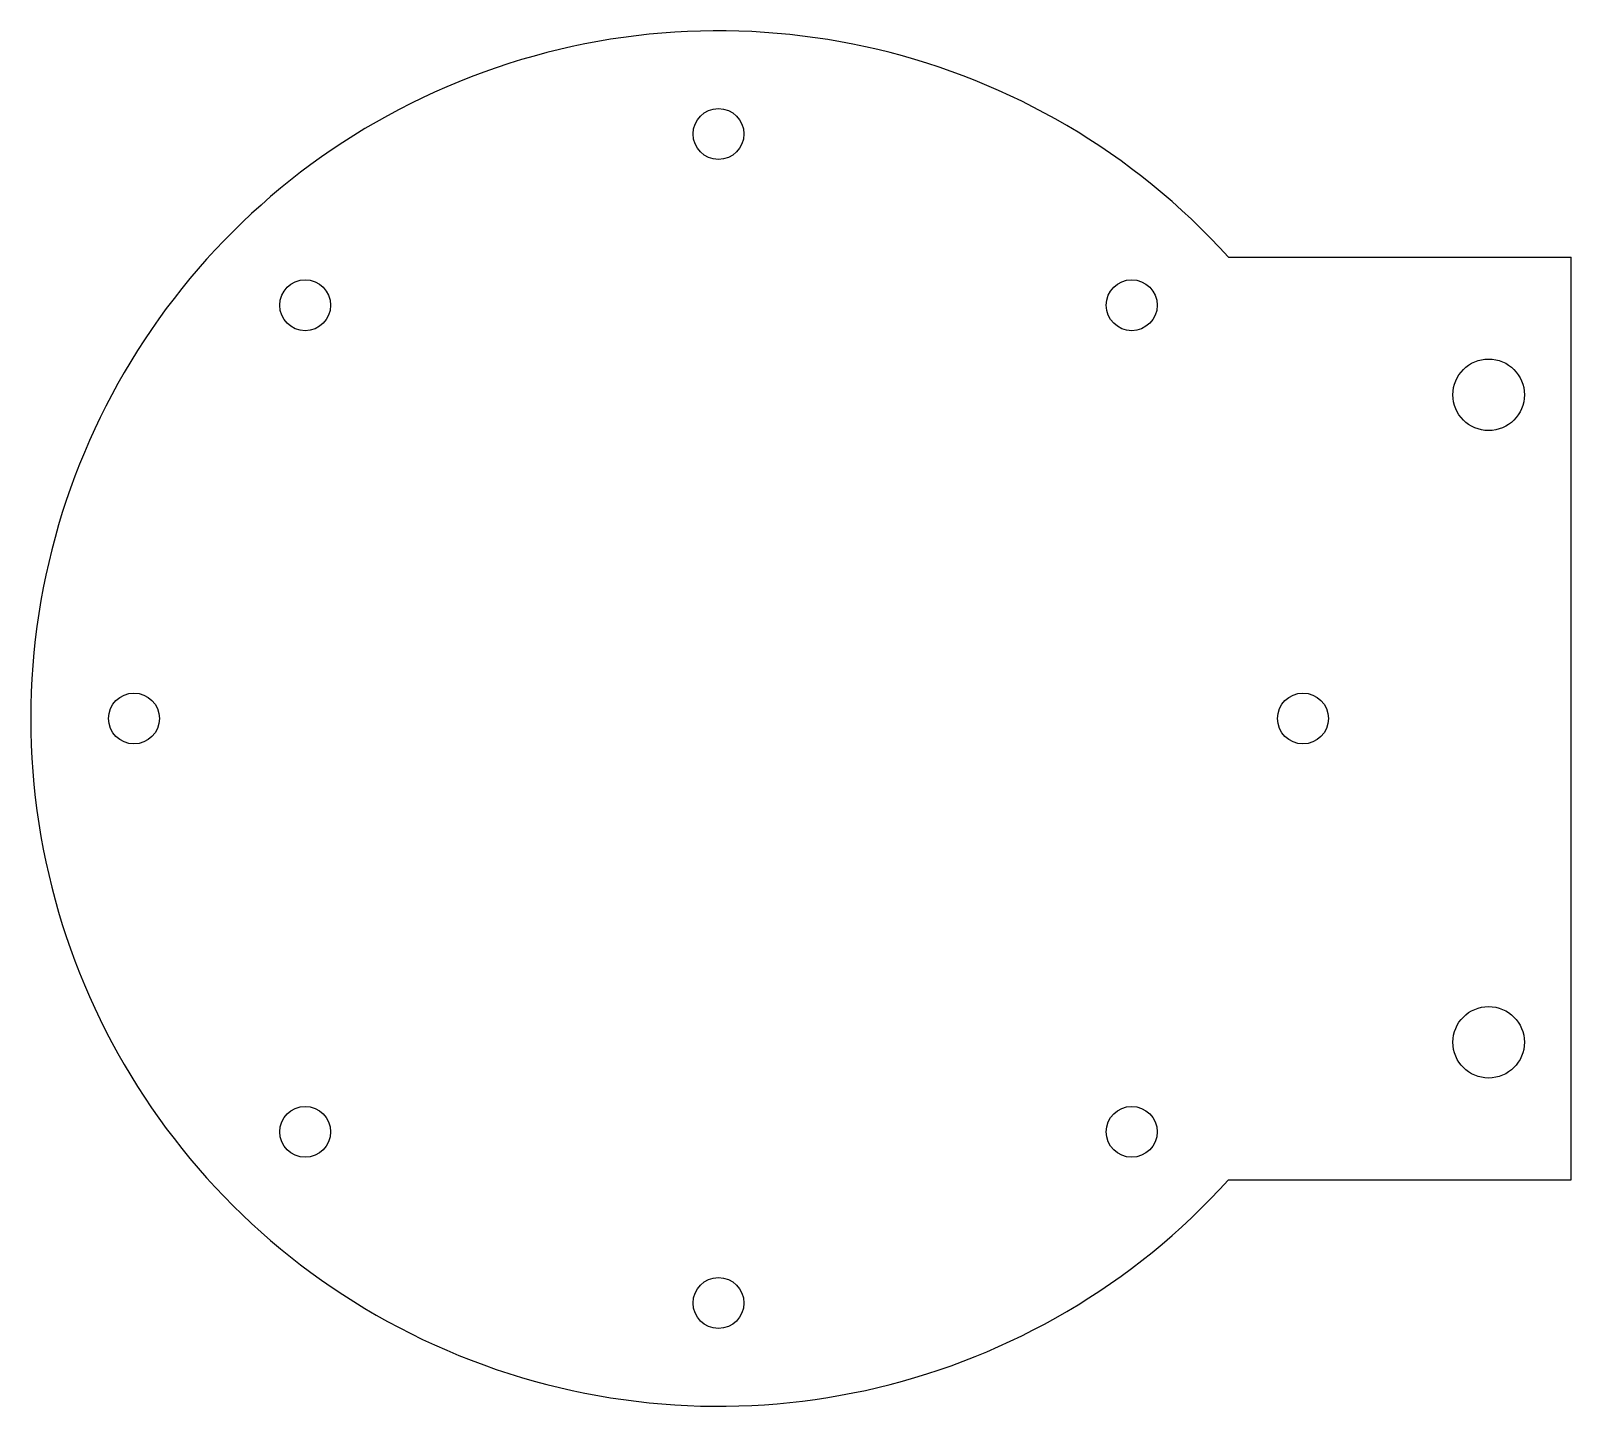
# Model space of a CAD drawing. Header units: millimetres. Extents: x -56 to 56, y -50 to 50.
import ezdxf

# ---------------------------------------------------------------- set-up
doc = ezdxf.new("R2010")
doc.units = ezdxf.units.MM

msp = doc.modelspace()

# ---------------------------------------------------------------- linework, layer by layer
at = {"color": 7, "linetype": 'Continuous', "lineweight": 25}
for p, q in [((30.9, 33.27), (55.82, 33.27)), ((55.82, -33.81), (55.82, 33.27)), ((30.9, -33.81), (55.82, -33.81))]:
    msp.add_line(p, q, dxfattribs=at)
for centre, radius in [((-6.18, 42.23), 1.85), ((-36.23, 29.78), 1.85), ((23.87, 29.78), 1.85), ((49.82, 23.27), 2.6), ((-48.68, -0.27), 1.85), ((36.32, -0.27), 1.85), ((49.82, -23.81), 2.6), ((-36.23, -30.32), 1.85), ((23.87, -30.32), 1.85), ((-6.18, -42.77), 1.85)]:
    msp.add_circle(centre, radius, dxfattribs=at)
msp.add_arc((-6.18, -0.27), 50, 42.1304, 317.8696, dxfattribs=at)

doc.saveas('drawing.dxf')
